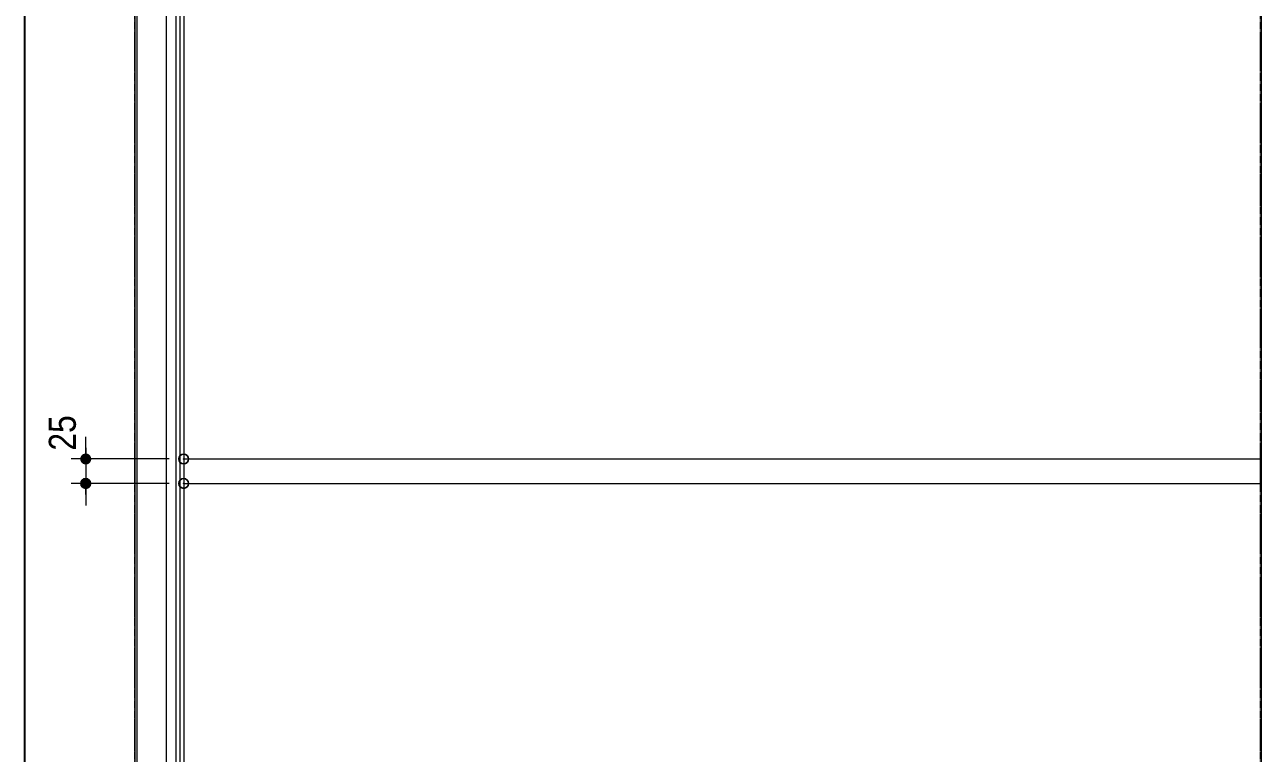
# Model space of a CAD drawing. Units: millimetres, scale not verified. Extents: x -4547 to 4547, y -2305 to 2305.
# Drawn here: x -4341 to -3078, y -817 to -73 of the extents above; entities that cross this region are included whole.
import ezdxf
from ezdxf.enums import TextEntityAlignment as Align

# ---------------------------------------------------------------- set-up
doc = ezdxf.new("R2010")
doc.units = ezdxf.units.MM
doc.header["$LTSCALE"] = 20
doc.header["$PDMODE"] = 32
doc.header["$PDSIZE"] = 10
doc.linetypes.add('USER1', pattern=[10.5, 8, -0.5, 0.5, -0.5, 0.5, -0.5])
for name, color, linetype, lineweight in [('0-0_3一般', 7, 'Continuous', 15), ('0-2_0', 7, 'Continuous', 25), ('0-4_2寸法-2', 7, 'Continuous', 15), ('0-5_1図面枠', 7, 'Continuous', 20)]:
    doc.layers.add(name, color=color, linetype=linetype, lineweight=lineweight)
doc.layers.add('0-3_Defpoints', color=7, linetype='Continuous')
doc.styles.add('ＭＳ Ｐゴシック', font='')
doc.styles.get('ＭＳ Ｐゴシック').set_extended_font_data('MS PGothic')

# ---------------------------------------------------------------- blocks, each defined once
blk = doc.blocks.new('グループ-1')
at = {"layer": '0-0_3一般', "linetype": 'USER1'}
blk.add_line((-57754.5, -33060), (-57754.5, 12740), dxfattribs=at)
at = {"layer": '0-0_3一般'}
for p, q in [((-57704.5, -31760), (-57704.5, 12740)), ((-57116.4, 12740), (-57116.4, -33060)), ((-56914.5, 12740), (-56914.5, -33060)), ((-56832.5, 12740), (-56832.5, -33060)), ((-56754.5, 11440), (-56754.5, -9910)), ((-34754.5, -9910), (-34754.5, 11440)), ((-56754.5, -9910), (-56754.5, -31760)), ((-56754.5, -9910), (-34754.5, -9910)), ((-34754.5, -31760), (-34754.5, -9910)), ((-56754.5, -10410), (-34754.5, -10410))]:
    blk.add_line(p, q, dxfattribs=at)
blk = doc.blocks.new('グループ-2')
at = {"layer": '0-0_3一般', "linetype": 'USER1'}
blk.add_lwpolyline([(-34724.5, -33060), (-34774.5, -33060), (-34774.5, 12740), (-34724.5, 12740)], dxfattribs=at)
blk = doc.blocks.new('グループ-30')
at = {"layer": '0-0_3一般'}
blk.add_line((-57754.5, 13710), (-57754.5, -33290), dxfattribs=at)
blk = doc.blocks.new('グループ-35')
at = {"layer": '0-0_3一般'}
for name in ['グループ-30', 'グループ-1', 'グループ-2']:
    blk.add_blockref(name, (0, 0), dxfattribs=at)
blk = doc.blocks.new('_Dot')
at = {"layer": '0-2_0'}
blk.add_line((-10, 0), (-20, 0), dxfattribs=at)
for points in [[(0, 0), (-10, 0), (-9.92, 1.25)], [(0, 0), (-9.92, -1.25), (-10, 0)], [(0, 0), (-9.92, 1.25), (-9.69, 2.49)], [(0, 0), (-9.69, -2.49), (-9.92, -1.25)], [(0, 0), (-9.69, 2.49), (-9.3, 3.68)], [(0, 0), (-9.3, -3.68), (-9.69, -2.49)], [(0, 0), (-9.3, 3.68), (-8.76, 4.82)], [(0, 0), (-8.76, -4.82), (-9.3, -3.68)], [(0, 0), (-8.76, 4.82), (-8.09, 5.88)], [(0, 0), (-8.09, -5.88), (-8.76, -4.82)], [(0, 0), (-8.09, 5.88), (-7.29, 6.85)], [(0, 0), (-7.29, -6.85), (-8.09, -5.88)], [(0, 0), (-7.29, 6.85), (-6.37, 7.71)], [(0, 0), (-6.37, -7.71), (-7.29, -6.85)], [(0, 0), (-6.37, 7.71), (-5.36, 8.44)], [(0, 0), (-5.36, -8.44), (-6.37, -7.71)], [(0, 0), (-5.36, 8.44), (-4.26, 9.05)], [(0, 0), (-4.26, -9.05), (-5.36, -8.44)], [(0, 0), (-4.26, 9.05), (-3.09, 9.51)], [(0, 0), (-3.09, -9.51), (-4.26, -9.05)], [(0, 0), (-3.09, 9.51), (-1.87, 9.82)], [(0, 0), (-1.87, -9.82), (-3.09, -9.51)], [(0, 0), (-1.87, 9.82), (-0.63, 9.98)], [(0, 0), (-0.63, -9.98), (-1.87, -9.82)], [(0, 0), (-0.63, 9.98), (0.63, 9.98)], [(0, 0), (0.63, -9.98), (-0.63, -9.98)], [(0, 0), (0.63, 9.98), (1.87, 9.82)], [(0, 0), (1.87, 9.82), (3.09, 9.51)], [(0, 0), (3.09, 9.51), (4.26, 9.05)], [(0, 0), (4.26, 9.05), (5.36, 8.44)], [(0, 0), (5.36, 8.44), (6.37, 7.71)], [(0, 0), (6.37, 7.71), (7.29, 6.85)], [(0, 0), (7.29, 6.85), (8.09, 5.88)], [(0, 0), (8.09, 5.88), (8.76, 4.82)], [(0, 0), (8.76, 4.82), (9.3, 3.68)], [(0, 0), (9.3, 3.68), (9.69, 2.49)], [(0, 0), (9.69, 2.49), (9.92, 1.25)], [(0, 0), (9.92, 1.25), (10, 0)], [(0, 0), (1.87, -9.82), (0.63, -9.98)], [(0, 0), (3.09, -9.51), (1.87, -9.82)], [(0, 0), (4.26, -9.05), (3.09, -9.51)], [(0, 0), (5.36, -8.44), (4.26, -9.05)], [(0, 0), (6.37, -7.71), (5.36, -8.44)], [(0, 0), (7.29, -6.85), (6.37, -7.71)], [(0, 0), (8.09, -5.88), (7.29, -6.85)], [(0, 0), (8.76, -4.82), (8.09, -5.88)], [(0, 0), (9.3, -3.68), (8.76, -4.82)], [(0, 0), (9.69, -2.49), (9.3, -3.68)], [(0, 0), (9.92, -1.25), (9.69, -2.49)], [(0, 0), (10, 0), (9.92, -1.25)]]:
    blk.add_solid(points, dxfattribs=at)
blk = doc.blocks.new('グループ-56')
at = {"layer": '0-5_1図面枠', "lineweight": 35}
blk.add_lwpolyline([(-60000, 41550), (60000, 41550), (60000, -41550), (-60000, -41550)], close=True, dxfattribs=at)
blk = doc.blocks.new('図面枠')
at = {"layer": '0-5_1図面枠'}
blk.add_blockref('グループ-56', (0, 0), dxfattribs=at)

msp = doc.modelspace()

# ---------------------------------------------------------------- linework, layer by layer
at = {"layer": '0-3_Defpoints'}
for p in [(-4178.35, -516.89), (-4278.35, -541.89), (-4178.35, -541.89)]:
    msp.add_point(p, dxfattribs=at)
at = {"layer": '0-4_2寸法-2'}
for p, q in [((-4278.35, -505.63), (-4278.35, -494.38)), ((-4193.35, -516.89), (-4293.35, -516.89)), ((-4278.35, -516.89), (-4278.35, -541.89)), ((-4193.35, -541.89), (-4293.35, -541.89)), ((-4278.35, -553.14), (-4278.35, -564.4))]:
    msp.add_line(p, q, dxfattribs=at)

# ---------------------------------------------------------------- block references
at = {"layer": '0-0_3一般', "xscale": 0.05, "yscale": 0.05}
msp.add_blockref('グループ-35', (-1340.62, -21.39), dxfattribs=at)
at = {"layer": '0-4_2寸法-2', "xscale": 0.5627563, "yscale": 0.5627563}
for p, rotation in [((-4278.35, -516.89), 270), ((-4278.35, -541.89), 90)]:
    msp.add_blockref('_Dot', p, dxfattribs=dict(at, rotation=rotation))
at = {"layer": '0-5_1図面枠', "xscale": 0.05, "yscale": 0.05}
msp.add_blockref('図面枠', (-1340.62, -21.39), dxfattribs=at)

# ---------------------------------------------------------------- texts
at = {"layer": '0-4_2寸法-2', "style": 'ＭＳ Ｐゴシック', "width": 0.9}
msp.add_text('25', height=27.57, rotation=90, dxfattribs=at).set_placement((-4280.21, -508.33), align=Align.BOTTOM_LEFT)

doc.saveas('drawing.dxf')
